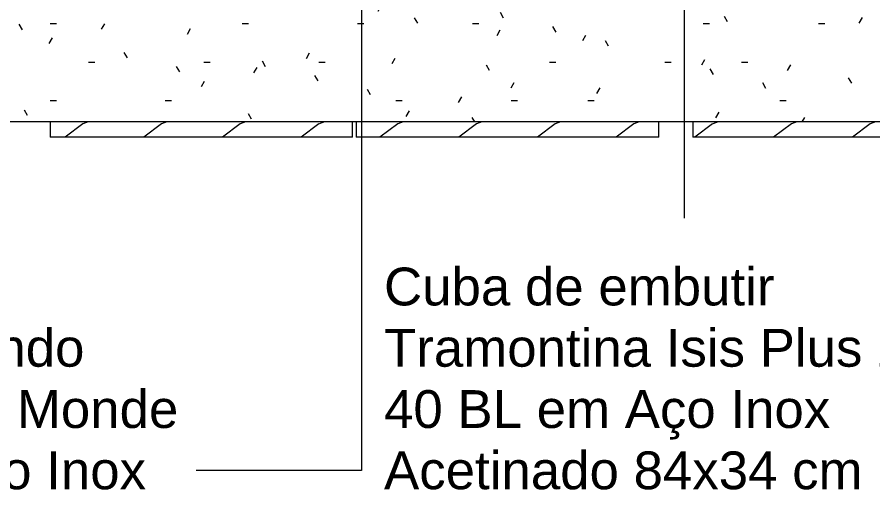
# Model space of a CAD drawing. Header units: millimetres. Extents: x 13463 to 25661, y -8446 to 5210.
# Drawn here: x 21082 to 22214, y -8446 to -7806 of the extents above; entities that cross this region are included whole.
import ezdxf

# ---------------------------------------------------------------- set-up
doc = ezdxf.new("R2010")
doc.units = ezdxf.units.MM
doc.layers.add('A-GENM', color=13, linetype='Continuous', lineweight=9)
doc.layers.add('G-ANNO-TEXT', color=231, linetype='Continuous', lineweight=9)
doc.styles.add('Arial', font='arial.ttf', dxfattribs={"height": 50})
pattern_1 = [(216.87, (14817.5, -10758.495), (312.37463, 208.25056), [52.063, -468.563]), (206.565, (14879.976, -10789.733), (-104.1248, -104.12465), [116.415, -116.415]), (198.435, (14879.976, -10841.795), (-208.2495, -104.12482), [65.854, -263.418])]

# ---------------------------------------------------------------- blocks, each defined once
blk = doc.blocks.new('CRT_MGN_COZ_Fogão a lenha completo - CRT_MGN_COZ_Fogão a lenha completo-5005769-VISTA SUPERIOR BANCADA CHURRASQUEIRA')
at = {"layer": 'A-GENM'}
h = blk.add_hatch(dxfattribs=at)
h.set_pattern_fill('FP_79', color=256, style=0, pattern_type=2)
h.set_pattern_definition([(0, (14775.85, -10862.62), (203.2, 50.8), [8.382, -144.018, 8.382, -144.018, -812.8]), (0, (14775.85, -10862.62), (203.2, 50.8), [-304.8, 8.382, -296.418, 8.382, -144.018, -355.6]), (0, (14775.85, -10862.62), (203.2, 50.8), [-762, 8.382, -93.218, 8.382, -245.618]), (120, (14852.05, -10837.22), (-145.5941, 150.57636), [8.382, -144.018, 8.382, -144.018, -812.8]), (120, (14852.05, -10837.22), (-145.5941, 150.57636), [-304.8, 8.382, -296.418, 8.382, -144.018, -355.6]), (120, (14852.05, -10837.22), (-145.5941, 150.57636), [-762, 8.382, -93.218, 8.382, -245.618]), (240, (14877.45, -10735.62), (-57.6059, -201.37636), [8.382, -144.018, 8.382, -144.018, -812.8]), (240, (14877.45, -10735.62), (-57.6059, -201.37636), [-304.8, 8.382, -296.418, 8.382, -144.018, -355.6]), (240, (14877.45, -10735.62), (-57.6059, -201.37636), [-762, 8.382, -93.218, 8.382, -245.618])])
h.paths.add_polyline_path([(16479.7, -7944.6), (16479.7, -7254.6), (13889.7, -7254.6), (13889.7, -7944.6), (16294.6, -7944.6)])
h.paths.add_polyline_path([(15574.3, -7789.6), (14787.8, -7789.4), (14779.8, -7787.9), (14778.2, -7787.5), (14773.6, -7785.8), (14767.4, -7782.6), (14764.9, -7781.2), (14761, -7778.3), (14757.4, -7775), (14754.1, -7771.3), (14749.4, -7764.6), (14748.6, -7763.2), (14746.5, -7758.8), (14744.4, -7752.1), (14743.7, -7749.4), (14743, -7744.5), (14742.7, -7739.6), (14743, -7444.7), (14744.4, -7436.7), (14744.9, -7435.1), (14746.8, -7429.9), (14749.7, -7424.2), (14751.2, -7421.8), (14754.1, -7417.9), (14757.4, -7414.3), (14761, -7411), (14767.7, -7406.3), (14769.2, -7405.5), (14773.6, -7403.4), (14780.2, -7401.3), (14783, -7400.6), (14787.8, -7399.9), (14792.7, -7399.6), (15175.7, -7399.6), (15175.7, -7367.2), (15137.7, -7367.1), (15137.7, -7322.1), (15189, -7322.2), (15189.7, -7322.1), (15197.4, -7323.6), (15203.4, -7326.9), (15208.3, -7332.2), (15211.1, -7338.1), (15212.2, -7344.6), (15210.8, -7352.1), (15207.5, -7358.2), (15203.6, -7362.3), (15203.7, -7399.6), (15587.6, -7399.9), (15595.7, -7401.3), (15597.2, -7401.8), (15601.9, -7403.4), (15608.1, -7406.6), (15610.5, -7408), (15614.4, -7411), (15618.1, -7414.3), (15621.4, -7417.9), (15626, -7424.6), (15626.8, -7426.1), (15628.9, -7430.5), (15631.3, -7437.8), (15631.8, -7439.9), (15632.5, -7444.7), (15632.7, -7449.6), (15632.5, -7744.5), (15631, -7752.6), (15630.6, -7754.1), (15628.9, -7758.8), (15625.7, -7765), (15624.3, -7767.4), (15621.4, -7771.3), (15618.1, -7775), (15614.4, -7778.3), (15607.7, -7782.9), (15606.3, -7783.7), (15601.9, -7785.8), (15594.4, -7788.2), (15592.5, -7788.7), (15587.6, -7789.4), (15582.7, -7789.6)])
h.paths.add_polyline_path([(15137.4, -7342.9), (15137.6, -7343), (15137.4, -7343)])
h.paths.add_polyline_path([(15137.4, -7346.3), (15137.5, -7347.5), (15137.4, -7346.5)])
h.paths.add_polyline_path([(15110.9, -7367.1), (15110.9, -7322.1), (15135.8, -7322.1), (15136.4, -7323.2), (15136.4, -7324.3), (15137.1, -7324.2), (15137.4, -7326.9), (15137.4, -7330.1), (15137.2, -7330.9), (15137.4, -7333.6), (15137.5, -7334.9), (15137.2, -7334.9), (15137.2, -7335.4), (15137.5, -7353.8), (15137.5, -7354.3), (15137.4, -7355.9), (15137.1, -7365.1), (15136.4, -7365.1), (15136.4, -7366.4), (15135.8, -7367.1), (15115.3, -7367.1)])
h.paths.add_polyline_path([(15181.7, -7323.5), (15182.5, -7323.3), (15183.2, -7323.1), (15182, -7323.4)])
h = blk.add_hatch(dxfattribs=at)
h.set_pattern_fill('FP_77', color=256, style=0, pattern_type=2)
h.set_pattern_definition(pattern_1)
h.paths.add_polyline_path([(15184.7, -7964.6), (15184.7, -7944.6), (14784.7, -7944.6), (14784.7, -7964.6), (15115.3, -7964.6)])
h = blk.add_hatch(dxfattribs=at)
h.set_pattern_fill('FP_78', color=256, style=0, pattern_type=2)
h.set_pattern_definition([(216.87, (14817.5, -10758.495), (312.37463, 208.25056), [52.063, -468.563]), (206.565, (14879.976, -10789.733), (-104.1248, -104.12465), [116.415, -116.415]), (198.435, (14879.976, -10841.795), (-208.25044, -104.12513), [65.855, -263.418])])
h.paths.add_polyline_path([(15589.7, -7964.6), (15589.7, -7944.6), (15189.7, -7944.6), (15189.7, -7964.6), (15557.5, -7964.6)])
h = blk.add_hatch(dxfattribs=at)
h.set_pattern_fill('FP_77', color=256, style=0, pattern_type=2)
h.set_pattern_definition(pattern_1)
h.paths.add_polyline_path([(16034.7, -7964.6), (16034.7, -7944.6), (15634.7, -7944.6), (15634.7, -7964.6), (15999.8, -7964.6)])
for p, q in [((16479.7, -7944.6), (13889.7, -7944.6)), ((14784.7, -7944.6), (14784.7, -7964.6)), ((15184.7, -7964.6), (15184.7, -7944.6)), ((15189.7, -7944.6), (15189.7, -7964.6)), ((15589.7, -7964.6), (15589.7, -7944.6)), ((15634.7, -7944.6), (15634.7, -7964.6)), ((15184.7, -7964.6), (14784.7, -7964.6)), ((15589.7, -7964.6), (15189.7, -7964.6)), ((16034.7, -7964.6), (15634.7, -7964.6))]:
    blk.add_line(p, q, dxfattribs=at)

msp = doc.modelspace()

# ---------------------------------------------------------------- linework, layer by layer
at = {"layer": 'G-ANNO-TEXT', "color": 7}
for p, q in [((21537.733, -7595.527), (21537.733, -8405.251)), ((21964.419, -7669.805), (21964.419, -8071.873)), ((21465.862, -8405.251), (21319.134, -8405.251)), ((21537.733, -8405.251), (21465.862, -8405.251))]:
    msp.add_line(p, q, dxfattribs=at)

# ---------------------------------------------------------------- block references
at = {"layer": 'A-GENM'}
msp.add_blockref('CRT_MGN_COZ_Fogão a lenha completo - CRT_MGN_COZ_Fogão a lenha completo-5005769-VISTA SUPERIOR BANCADA CHURRASQUEIRA', (6341.195, 0), dxfattribs=at)

# ---------------------------------------------------------------- texts
at = {"layer": 'G-ANNO-TEXT', "color": 7, "char_height": 50, "attachment_point": 1, "style": 'Arial'}
for s, insert, width in [('Cuba de embutir ', (21567.612, -8137.165), 663.39641), ('Monocomando ', (20709.402, -8218.194), 595.25297), ('Tramontina Isis Plus 2C ', (21567.612, -8218.194), 945.99125), ('Tramontina Monde ', (20709.402, -8299.222), 747.57359), ('40 BL em Aço Inox ', (21567.612, -8299.222), 757.59469), ('Plus em Aço Inox', (20709.402, -8380.251), 677.42594), ('Acetinado 84x34 cm', (21567.612, -8380.251), 787.65797)]:
    msp.add_mtext(s, dxfattribs=dict(at, insert=insert, width=width))

doc.saveas('drawing.dxf')
